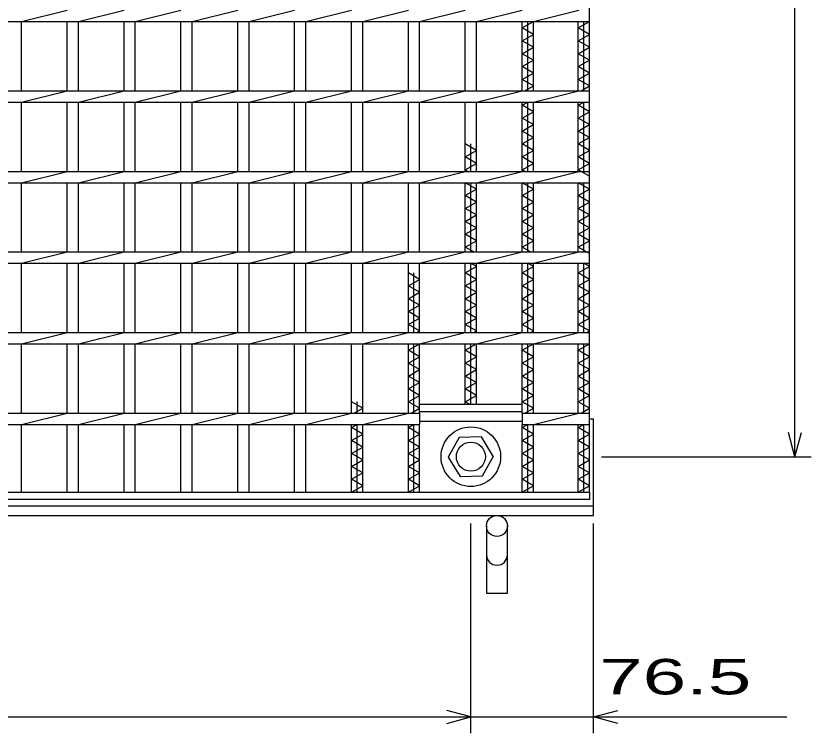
# Model space of a CAD drawing. Units: millimetres, scale not verified. Extents: x -1820 to 1731, y -1282 to 1054.
# Drawn here: x -709.1 to -215.5, y -346 to 99 of the extents above; entities that cross this region are included whole.
import ezdxf
from ezdxf.enums import TextEntityAlignment as Align

# ---------------------------------------------------------------- set-up
doc = ezdxf.new("R2010")
doc.units = ezdxf.units.MM
doc.header["$LTSCALE"] = 10
for name, color, linetype, lineweight in [('16', 3, 'Continuous', 25), ('19', 6, 'Continuous', 25), ('22', 4, 'Continuous', 25)]:
    doc.layers.add(name, color=color, linetype=linetype, lineweight=lineweight)
doc.styles.add('ベクトル', font='')
doc.styles.get('ベクトル').set_extended_font_data('ベクトル')

msp = doc.modelspace()

# ---------------------------------------------------------------- linework, layer by layer
at = {"layer": '16'}
for p, q in [((-353, -196.5), (-353, 494.5)), ((-705.6, 95.5), (-677.3, 102.5)), ((-670.3, 95.5), (-642, 102.5)), ((-635, 95.5), (-606.7, 102.5)), ((-599.7, 95.5), (-571.4, 102.5)), ((-564.4, 95.5), (-536.1, 102.5)), ((-529.1, 95.5), (-500.8, 102.5)), ((-493.8, 95.5), (-465.5, 102.5)), ((-458.5, 95.5), (-430.2, 102.5)), ((-423.2, 95.5), (-394.9, 102.5)), ((-387.9, 95.5), (-359.6, 102.5)), ((-353, 95.5), (-353, 102.5)), ((-1348, 95.5), (-353, 95.5)), ((-705.6, 52.5), (-705.6, 95.5)), ((-677.3, 52.5), (-677.3, 95.5)), ((-670.3, 52.5), (-670.3, 95.5)), ((-642, 52.5), (-642, 95.5)), ((-635, 52.5), (-635, 95.5)), ((-606.7, 52.5), (-606.7, 95.5)), ((-599.7, 52.5), (-599.7, 95.5)), ((-571.4, 52.5), (-571.4, 95.5)), ((-564.4, 52.5), (-564.4, 95.5)), ((-536.1, 52.5), (-536.1, 95.5)), ((-529.1, 52.5), (-529.1, 95.5)), ((-500.8, 52.5), (-500.8, 95.5)), ((-493.8, 52.5), (-493.8, 95.5)), ((-465.5, 52.5), (-465.5, 95.5)), ((-458.5, 52.5), (-458.5, 95.5)), ((-430.2, 52.5), (-430.2, 95.5)), ((-423.2, 52.5), (-423.2, 95.5)), ((-394.9, 52.5), (-394.9, 95.5)), ((-394.9, 91.5), (-387.9, 95.5)), ((-391.4, 52.5), (-391.4, 95.5)), ((-387.9, 52.5), (-387.9, 95.5)), ((-360, 52.5), (-360, 95.5)), ((-360, 91.5), (-353, 95.5)), ((-356.5, 52.5), (-356.5, 95.5)), ((-387.9, 87.5), (-394.9, 91.5)), ((-353, 87.5), (-360, 91.5)), ((-394.9, 83.5), (-387.9, 87.5)), ((-360, 83.5), (-353, 87.5)), ((-387.9, 79.5), (-394.9, 83.5)), ((-394.9, 75.5), (-387.9, 79.5)), ((-353, 79.5), (-360, 83.5)), ((-360, 75.5), (-353, 79.5)), ((-387.9, 71.5), (-394.9, 75.5)), ((-353, 71.5), (-360, 75.5)), ((-394.9, 67.5), (-387.9, 71.5)), ((-360, 67.5), (-353, 71.5)), ((-387.9, 63.5), (-394.9, 67.5)), ((-353, 63.5), (-360, 67.5)), ((-394.9, 59.5), (-387.9, 63.5)), ((-387.9, 55.5), (-394.9, 59.5)), ((-360, 59.5), (-353, 63.5)), ((-353, 55.5), (-360, 59.5)), ((-393.15, 52.5), (-387.9, 55.5)), ((-358.25, 52.5), (-353, 55.5)), ((-1348, 52.5), (-353, 52.5)), ((-705.6, 45.5), (-677.3, 52.5)), ((-670.3, 45.5), (-642, 52.5)), ((-635, 45.5), (-606.7, 52.5)), ((-599.7, 45.5), (-571.4, 52.5)), ((-564.4, 45.5), (-536.1, 52.5)), ((-529.1, 45.5), (-500.8, 52.5)), ((-493.8, 45.5), (-465.5, 52.5)), ((-458.5, 45.5), (-430.2, 52.5)), ((-423.2, 45.5), (-394.9, 52.5)), ((-387.9, 45.5), (-359.6, 52.5)), ((-353, 45.5), (-353, 52.5)), ((-1348, 45.5), (-353, 45.5)), ((-705.6, 2.5), (-705.6, 45.5)), ((-677.3, 2.5), (-677.3, 45.5)), ((-670.3, 2.5), (-670.3, 45.5)), ((-642, 2.5), (-642, 45.5)), ((-635, 2.5), (-635, 45.5)), ((-606.7, 2.5), (-606.7, 45.5)), ((-599.7, 2.5), (-599.7, 45.5)), ((-571.4, 2.5), (-571.4, 45.5)), ((-564.4, 2.5), (-564.4, 45.5)), ((-536.1, 2.5), (-536.1, 45.5)), ((-529.1, 2.5), (-529.1, 45.5)), ((-500.8, 2.5), (-500.8, 45.5)), ((-493.8, 2.5), (-493.8, 45.5)), ((-465.5, 2.5), (-465.5, 45.5)), ((-458.5, 2.5), (-458.5, 45.5)), ((-430.2, 2.5), (-430.2, 45.5)), ((-423.2, 2.5), (-423.2, 45.5)), ((-394.9, 2.5), (-394.9, 45.5)), ((-394.9, 43.5), (-391.4, 45.5)), ((-391.4, 2.5), (-391.4, 45.5)), ((-387.9, 2.5), (-387.9, 45.5)), ((-360, 2.5), (-360, 45.5)), ((-360, 43.5), (-356.5, 45.5)), ((-356.5, 2.5), (-356.5, 45.5)), ((-387.9, 39.5), (-394.9, 43.5)), ((-394.9, 35.5), (-387.9, 39.5)), ((-353, 39.5), (-360, 43.5)), ((-360, 35.5), (-353, 39.5)), ((-387.9, 31.5), (-394.9, 35.5)), ((-353, 31.5), (-360, 35.5)), ((-394.9, 27.5), (-387.9, 31.5)), ((-360, 27.5), (-353, 31.5)), ((-387.9, 23.5), (-394.9, 27.5)), ((-353, 23.5), (-360, 27.5)), ((-394.9, 19.5), (-387.9, 23.5)), ((-360, 19.5), (-353, 23.5)), ((-423.2, 15.5), (-430.2, 19.5)), ((-430.2, 11.5), (-423.2, 15.5)), ((-426.7, 2.5), (-426.7, 19.5)), ((-387.9, 15.5), (-394.9, 19.5)), ((-394.9, 11.5), (-387.9, 15.5)), ((-353, 15.5), (-360, 19.5)), ((-360, 11.5), (-353, 15.5)), ((-423.2, 7.5), (-430.2, 11.5)), ((-387.9, 7.5), (-394.9, 11.5)), ((-353, 7.5), (-360, 11.5)), ((-430.2, 3.5), (-423.2, 7.5)), ((-394.9, 3.5), (-387.9, 7.5)), ((-360, 3.5), (-353, 7.5)), ((-1348, 2.5), (-353, 2.5)), ((-705.6, -4.5), (-677.3, 2.5)), ((-670.3, -4.5), (-642, 2.5)), ((-635, -4.5), (-606.7, 2.5)), ((-599.7, -4.5), (-571.4, 2.5)), ((-564.4, -4.5), (-536.1, 2.5)), ((-529.1, -4.5), (-500.8, 2.5)), ((-493.8, -4.5), (-465.5, 2.5)), ((-458.5, -4.5), (-430.2, 2.5)), ((-428.45, 2.5), (-430.2, 3.5)), ((-423.2, -4.5), (-394.9, 2.5)), ((-393.15, 2.5), (-394.9, 3.5)), ((-387.9, -4.5), (-359.6, 2.5)), ((-353, -0.5), (-360, 3.5)), ((-353, -4.5), (-353, 2.5)), ((-1348, -4.5), (-353, -4.5)), ((-705.6, -47.5), (-705.6, -4.5)), ((-677.3, -47.5), (-677.3, -4.5)), ((-670.3, -47.5), (-670.3, -4.5)), ((-642, -47.5), (-642, -4.5)), ((-635, -47.5), (-635, -4.5)), ((-606.7, -47.5), (-606.7, -4.5)), ((-599.7, -47.5), (-599.7, -4.5)), ((-571.4, -47.5), (-571.4, -4.5)), ((-564.4, -47.5), (-564.4, -4.5)), ((-536.1, -47.5), (-536.1, -4.5)), ((-529.1, -47.5), (-529.1, -4.5)), ((-500.8, -47.5), (-500.8, -4.5)), ((-493.8, -47.5), (-493.8, -4.5)), ((-465.5, -47.5), (-465.5, -4.5)), ((-458.5, -47.5), (-458.5, -4.5)), ((-430.2, -47.5), (-430.2, -4.5)), ((-423.2, -8.5), (-430.2, -4.5)), ((-426.7, -47.5), (-426.7, -4.5)), ((-423.2, -47.5), (-423.2, -4.5)), ((-394.9, -47.5), (-394.9, -4.5)), ((-387.9, -8.5), (-394.9, -4.5)), ((-391.4, -47.5), (-391.4, -4.5)), ((-387.9, -47.5), (-387.9, -4.5)), ((-360, -47.5), (-360, -4.5)), ((-353, -8.5), (-360, -4.5)), ((-356.5, -47.5), (-356.5, -4.5)), ((-430.2, -12.5), (-423.2, -8.5)), ((-394.9, -12.5), (-387.9, -8.5)), ((-360, -12.5), (-353, -8.5)), ((-423.2, -16.5), (-430.2, -12.5)), ((-387.9, -16.5), (-394.9, -12.5)), ((-353, -16.5), (-360, -12.5)), ((-430.2, -20.5), (-423.2, -16.5)), ((-394.9, -20.5), (-387.9, -16.5)), ((-360, -20.5), (-353, -16.5)), ((-423.2, -24.5), (-430.2, -20.5)), ((-430.2, -28.5), (-423.2, -24.5)), ((-387.9, -24.5), (-394.9, -20.5)), ((-394.9, -28.5), (-387.9, -24.5)), ((-353, -24.5), (-360, -20.5)), ((-360, -28.5), (-353, -24.5)), ((-423.2, -32.5), (-430.2, -28.5)), ((-387.9, -32.5), (-394.9, -28.5)), ((-353, -32.5), (-360, -28.5)), ((-430.2, -36.5), (-423.2, -32.5)), ((-394.9, -36.5), (-387.9, -32.5)), ((-360, -36.5), (-353, -32.5)), ((-423.2, -40.5), (-430.2, -36.5)), ((-387.9, -40.5), (-394.9, -36.5)), ((-353, -40.5), (-360, -36.5)), ((-430.2, -44.5), (-423.2, -40.5)), ((-394.9, -44.5), (-387.9, -40.5)), ((-360, -44.5), (-353, -40.5)), ((-1348, -47.5), (-353, -47.5)), ((-705.6, -54.5), (-677.3, -47.5)), ((-670.3, -54.5), (-642, -47.5)), ((-635, -54.5), (-606.7, -47.5)), ((-599.7, -54.5), (-571.4, -47.5)), ((-564.4, -54.5), (-536.1, -47.5)), ((-529.1, -54.5), (-500.8, -47.5)), ((-493.8, -54.5), (-465.5, -47.5)), ((-458.5, -54.5), (-430.2, -47.5)), ((-424.95, -47.5), (-430.2, -44.5)), ((-423.2, -54.5), (-394.9, -47.5)), ((-389.65, -47.5), (-394.9, -44.5)), ((-387.9, -54.5), (-359.6, -47.5)), ((-353, -48.5), (-360, -44.5)), ((-353, -54.5), (-353, -47.5)), ((-1348, -54.5), (-353, -54.5)), ((-705.6, -97.5), (-705.6, -54.5)), ((-677.3, -97.5), (-677.3, -54.5)), ((-670.3, -97.5), (-670.3, -54.5)), ((-642, -97.5), (-642, -54.5)), ((-635, -97.5), (-635, -54.5)), ((-606.7, -97.5), (-606.7, -54.5)), ((-599.7, -97.5), (-599.7, -54.5)), ((-571.4, -97.5), (-571.4, -54.5)), ((-564.4, -97.5), (-564.4, -54.5)), ((-536.1, -97.5), (-536.1, -54.5)), ((-529.1, -97.5), (-529.1, -54.5)), ((-500.8, -97.5), (-500.8, -54.5)), ((-493.8, -97.5), (-493.8, -54.5)), ((-465.5, -97.5), (-465.5, -54.5)), ((-458.5, -97.5), (-458.5, -54.5)), ((-430.2, -97.5), (-430.2, -54.5)), ((-430.2, -60.5), (-423.2, -56.5)), ((-426.7, -97.5), (-426.7, -54.5)), ((-423.2, -56.5), (-426.7, -54.5)), ((-423.2, -97.5), (-423.2, -54.5)), ((-394.9, -97.5), (-394.9, -54.5)), ((-394.9, -60.5), (-387.9, -56.5)), ((-391.4, -97.5), (-391.4, -54.5)), ((-387.9, -56.5), (-391.4, -54.5)), ((-387.9, -97.5), (-387.9, -54.5)), ((-360, -97.5), (-360, -54.5)), ((-360, -60.5), (-353, -56.5)), ((-356.5, -97.5), (-356.5, -54.5)), ((-353, -56.5), (-356.5, -54.5)), ((-458.5, -64.5), (-465.5, -60.5)), ((-462, -97.5), (-462, -60.5)), ((-423.2, -64.5), (-430.2, -60.5)), ((-387.9, -64.5), (-394.9, -60.5)), ((-353, -64.5), (-360, -60.5)), ((-465.5, -68.5), (-458.5, -64.5)), ((-458.5, -72.5), (-465.5, -68.5)), ((-430.2, -68.5), (-423.2, -64.5)), ((-423.2, -72.5), (-430.2, -68.5)), ((-394.9, -68.5), (-387.9, -64.5)), ((-387.9, -72.5), (-394.9, -68.5)), ((-360, -68.5), (-353, -64.5)), ((-353, -72.5), (-360, -68.5)), ((-465.5, -76.5), (-458.5, -72.5)), ((-430.2, -76.5), (-423.2, -72.5)), ((-394.9, -76.5), (-387.9, -72.5)), ((-360, -76.5), (-353, -72.5)), ((-458.5, -80.5), (-465.5, -76.5)), ((-423.2, -80.5), (-430.2, -76.5)), ((-387.9, -80.5), (-394.9, -76.5)), ((-353, -80.5), (-360, -76.5)), ((-465.5, -84.5), (-458.5, -80.5)), ((-430.2, -84.5), (-423.2, -80.5)), ((-394.9, -84.5), (-387.9, -80.5)), ((-360, -84.5), (-353, -80.5)), ((-458.5, -88.5), (-465.5, -84.5)), ((-465.5, -92.5), (-458.5, -88.5)), ((-423.2, -88.5), (-430.2, -84.5)), ((-430.2, -92.5), (-423.2, -88.5)), ((-387.9, -88.5), (-394.9, -84.5)), ((-394.9, -92.5), (-387.9, -88.5)), ((-353, -88.5), (-360, -84.5)), ((-360, -92.5), (-353, -88.5)), ((-458.5, -96.5), (-465.5, -92.5)), ((-423.2, -96.5), (-430.2, -92.5)), ((-387.9, -96.5), (-394.9, -92.5)), ((-353, -96.5), (-360, -92.5)), ((-1348, -97.5), (-353, -97.5)), ((-705.6, -104.5), (-677.3, -97.5)), ((-670.3, -104.5), (-642, -97.5)), ((-635, -104.5), (-606.7, -97.5)), ((-599.7, -104.5), (-571.4, -97.5)), ((-564.4, -104.5), (-536.1, -97.5)), ((-529.1, -104.5), (-500.8, -97.5)), ((-493.8, -104.5), (-465.5, -97.5)), ((-460.25, -97.5), (-458.5, -96.5)), ((-458.5, -104.5), (-430.2, -97.5)), ((-424.95, -97.5), (-423.2, -96.5)), ((-423.2, -104.5), (-394.9, -97.5)), ((-389.65, -97.5), (-387.9, -96.5)), ((-387.9, -104.5), (-359.6, -97.5)), ((-354.75, -97.5), (-353, -96.5)), ((-353, -104.5), (-353, -97.5)), ((-1348, -104.5), (-353, -104.5)), ((-705.6, -147.5), (-705.6, -104.5)), ((-677.3, -147.5), (-677.3, -104.5)), ((-670.3, -147.5), (-670.3, -104.5)), ((-642, -147.5), (-642, -104.5)), ((-635, -147.5), (-635, -104.5)), ((-606.7, -147.5), (-606.7, -104.5)), ((-599.7, -147.5), (-599.7, -104.5)), ((-571.4, -147.5), (-571.4, -104.5)), ((-564.4, -147.5), (-564.4, -104.5)), ((-536.1, -147.5), (-536.1, -104.5)), ((-529.1, -147.5), (-529.1, -104.5)), ((-500.8, -147.5), (-500.8, -104.5)), ((-493.8, -147.5), (-493.8, -104.5)), ((-465.5, -147.5), (-465.5, -104.5)), ((-465.5, -108.5), (-458.5, -104.5)), ((-458.5, -112.5), (-465.5, -108.5)), ((-462, -147.5), (-462, -104.5)), ((-458.5, -147.5), (-458.5, -104.5)), ((-430.2, -142), (-430.2, -104.5)), ((-430.2, -108.5), (-423.2, -104.5)), ((-423.2, -112.5), (-430.2, -108.5)), ((-426.7, -142), (-426.7, -104.5)), ((-423.2, -142), (-423.2, -104.5)), ((-394.9, -147.5), (-394.9, -104.5)), ((-394.9, -108.5), (-387.9, -104.5)), ((-387.9, -112.5), (-394.9, -108.5)), ((-391.4, -147.5), (-391.4, -104.5)), ((-387.9, -147.5), (-387.9, -104.5)), ((-360, -147.5), (-360, -104.5)), ((-360, -108.5), (-353, -104.5)), ((-353, -112.5), (-360, -108.5)), ((-356.5, -147.5), (-356.5, -104.5)), ((-465.5, -116.5), (-458.5, -112.5)), ((-430.2, -116.5), (-423.2, -112.5)), ((-394.9, -116.5), (-387.9, -112.5)), ((-360, -116.5), (-353, -112.5)), ((-458.5, -120.5), (-465.5, -116.5)), ((-423.2, -120.5), (-430.2, -116.5)), ((-387.9, -120.5), (-394.9, -116.5)), ((-353, -120.5), (-360, -116.5)), ((-465.5, -124.5), (-458.5, -120.5)), ((-430.2, -124.5), (-423.2, -120.5)), ((-394.9, -124.5), (-387.9, -120.5)), ((-360, -124.5), (-353, -120.5)), ((-458.5, -128.5), (-465.5, -124.5)), ((-423.2, -128.5), (-430.2, -124.5)), ((-387.9, -128.5), (-394.9, -124.5)), ((-353, -128.5), (-360, -124.5)), ((-465.5, -132.5), (-458.5, -128.5)), ((-458.5, -136.5), (-465.5, -132.5)), ((-430.2, -132.5), (-423.2, -128.5)), ((-423.2, -136.5), (-430.2, -132.5)), ((-394.9, -132.5), (-387.9, -128.5)), ((-387.9, -136.5), (-394.9, -132.5)), ((-360, -132.5), (-353, -128.5)), ((-353, -136.5), (-360, -132.5)), ((-465.5, -140.5), (-458.5, -136.5)), ((-430.2, -140.5), (-423.2, -136.5)), ((-394.9, -140.5), (-387.9, -136.5)), ((-360, -140.5), (-353, -136.5)), ((-493.8, -144.5), (-500.8, -140.5)), ((-497.3, -147.5), (-497.3, -140.5)), ((-458.5, -144.5), (-465.5, -140.5)), ((-458.5, -142), (-394.9, -142)), ((-458.5, -146.5), (-458.5, -142)), ((-427.57, -142), (-430.2, -140.5)), ((-387.9, -144.5), (-394.9, -140.5)), ((-394.9, -146.5), (-394.9, -142)), ((-353, -144.5), (-360, -140.5)), ((-1242.1, -147.5), (-458.5, -147.5)), ((-705.6, -154.5), (-677.3, -147.5)), ((-670.3, -154.5), (-642, -147.5)), ((-635, -154.5), (-606.7, -147.5)), ((-599.7, -154.5), (-571.4, -147.5)), ((-564.4, -154.5), (-536.1, -147.5)), ((-529.1, -154.5), (-500.8, -147.5)), ((-499.05, -147.5), (-493.8, -144.5)), ((-493.8, -154.5), (-465.5, -147.5)), ((-463.75, -147.5), (-458.5, -144.5)), ((-458.5, -146.5), (-394.9, -146.5)), ((-458.5, -147.5), (-458.5, -154.5)), ((-394.9, -147.5), (-353, -147.5)), ((-394.9, -147.5), (-394.9, -154.5)), ((-393.15, -147.5), (-387.9, -144.5)), ((-387.9, -154.5), (-359.6, -147.5)), ((-358.25, -147.5), (-353, -144.5)), ((-353, -154.5), (-353, -147.5)), ((-458.5, -152.5), (-394.9, -152.5)), ((-1242.1, -154.5), (-458.5, -154.5)), ((-705.6, -196.5), (-705.6, -154.5)), ((-677.3, -196.5), (-677.3, -154.5)), ((-670.3, -196.5), (-670.3, -154.5)), ((-642, -196.5), (-642, -154.5)), ((-635, -196.5), (-635, -154.5)), ((-606.7, -196.5), (-606.7, -154.5)), ((-599.7, -196.5), (-599.7, -154.5)), ((-571.4, -196.5), (-571.4, -154.5)), ((-564.4, -196.5), (-564.4, -154.5)), ((-536.1, -196.5), (-536.1, -154.5)), ((-529.1, -196.5), (-529.1, -154.5)), ((-500.8, -196.5), (-500.8, -154.5)), ((-500.8, -156.5), (-497.3, -154.5)), ((-493.8, -160.5), (-500.8, -156.5)), ((-497.3, -196.5), (-497.3, -154.5)), ((-493.8, -196.5), (-493.8, -154.5)), ((-465.5, -196.5), (-465.5, -154.5)), ((-465.5, -156.5), (-462, -154.5)), ((-458.5, -160.5), (-465.5, -156.5)), ((-462, -196.5), (-462, -154.5)), ((-458.5, -196.5), (-458.5, -154.5)), ((-394.9, -154.5), (-353, -154.5)), ((-394.9, -196.5), (-394.9, -154.5)), ((-394.9, -156.5), (-391.4, -154.5)), ((-387.9, -160.5), (-394.9, -156.5)), ((-391.4, -196.5), (-391.4, -154.5)), ((-387.9, -196.5), (-387.9, -154.5)), ((-360, -196.5), (-360, -154.5)), ((-360, -156.5), (-356.5, -154.5)), ((-353, -160.5), (-360, -156.5)), ((-356.5, -196.5), (-356.5, -154.5)), ((-500.8, -164.5), (-493.8, -160.5)), ((-465.5, -164.5), (-458.5, -160.5)), ((-433.99, -162.55), (-440.7, -174.84)), ((-420, -162.21), (-433.99, -162.55)), ((-412.7, -174.5), (-420, -162.21)), ((-394.9, -164.5), (-387.9, -160.5)), ((-360, -164.5), (-353, -160.5)), ((-493.8, -168.5), (-500.8, -164.5)), ((-458.5, -168.5), (-465.5, -164.5)), ((-387.9, -168.5), (-394.9, -164.5)), ((-353, -168.5), (-360, -164.5)), ((-500.8, -172.5), (-493.8, -168.5)), ((-493.8, -176.5), (-500.8, -172.5)), ((-465.5, -172.5), (-458.5, -168.5)), ((-458.5, -176.5), (-465.5, -172.5)), ((-394.9, -172.5), (-387.9, -168.5)), ((-387.9, -176.5), (-394.9, -172.5)), ((-360, -172.5), (-353, -168.5)), ((-353, -176.5), (-360, -172.5)), ((-500.8, -180.5), (-493.8, -176.5)), ((-465.5, -180.5), (-458.5, -176.5)), ((-440.7, -174.84), (-433.4, -186.79)), ((-419.41, -186.45), (-412.7, -174.16)), ((-394.9, -180.5), (-387.9, -176.5)), ((-360, -180.5), (-353, -176.5)), ((-493.8, -184.5), (-500.8, -180.5)), ((-458.5, -184.5), (-465.5, -180.5)), ((-387.9, -184.5), (-394.9, -180.5)), ((-353, -184.5), (-360, -180.5)), ((-500.8, -188.5), (-493.8, -184.5)), ((-465.5, -188.5), (-458.5, -184.5)), ((-433.4, -186.79), (-419.41, -186.45)), ((-394.9, -188.5), (-387.9, -184.5)), ((-360, -188.5), (-353, -184.5)), ((-493.8, -192.5), (-500.8, -188.5)), ((-500.8, -196.5), (-493.8, -192.5)), ((-458.5, -192.5), (-465.5, -188.5)), ((-465.5, -196.5), (-458.5, -192.5)), ((-387.9, -192.5), (-394.9, -188.5)), ((-394.9, -196.5), (-387.9, -192.5)), ((-353, -192.5), (-360, -188.5)), ((-360, -196.5), (-353, -192.5)), ((-1348, -196.5), (-353, -196.5)), ((-712.6, -196.5), (-705.6, -196.5)), ((-677.3, -196.5), (-670.3, -196.5)), ((-642, -196.5), (-635, -196.5)), ((-606.7, -196.5), (-599.7, -196.5)), ((-571.4, -196.5), (-564.4, -196.5)), ((-536.1, -196.5), (-529.1, -196.5)), ((-500.8, -196.5), (-493.8, -196.5)), ((-465.5, -196.5), (-458.5, -196.5)), ((-430.2, -196.5), (-423.2, -196.5)), ((-394.9, -196.5), (-387.9, -196.5)), ((-360, -196.5), (-353, -196.5)), ((-353, -196.5), (-353, -201)), ((-353, -201), (-1348, -201))]:
    msp.add_line(p, q, dxfattribs=at)
for radius in [18.5, 9]:
    msp.add_circle((-426.7, -174.5), radius, dxfattribs=at)
at = {"layer": '19'}
for p, q in [((-353, -151), (-350.5, -151)), ((-350.5, -211), (-350.5, -151)), ((-1350.5, -205), (-350.5, -205)), ((-1350.5, -211), (-350.5, -211)), ((-417, -217.5), (-417, -259.12)), ((-404, -259.12), (-404, -217.5)), ((-417, -259.12), (-404, -259.12))]:
    msp.add_line(p, q, dxfattribs=at)
msp.add_circle((-410.5, -217.5), 6.5, dxfattribs=at)
msp.add_arc((-410.5, -235.34), 6.5, 180, 0, dxfattribs=at)
at = {"layer": '22'}
for p, q in [((-225.5, -174.5), (-225.5, 472.5)), ((-225.5, -174.5), (-229.5, -159.5)), ((-225.5, -174.5), (-221.5, -159.5)), ((-345.5, -174.5), (-215.5, -174.5)), ((-426.7, -346), (-426.7, -216)), ((-350.5, -346), (-350.5, -216)), ((-426.7, -336), (-441.7, -332)), ((-350.5, -336), (-335.5, -332)), ((-1273.9, -336), (-426.7, -336)), ((-441.7, -340), (-426.7, -336)), ((-426.7, -336), (-350.5, -336)), ((-335.5, -340), (-350.5, -336)), ((-350.5, -336), (-230.5, -336))]:
    msp.add_line(p, q, dxfattribs=at)

# ---------------------------------------------------------------- texts
at = {"layer": '22', "color": 2, "style": 'ベクトル', "width": 1.65}
msp.add_text(' 76.5 ', height=21.99, dxfattribs=at).set_placement((-360.5, -311), align=Align.MIDDLE_LEFT)

doc.saveas('drawing.dxf')
